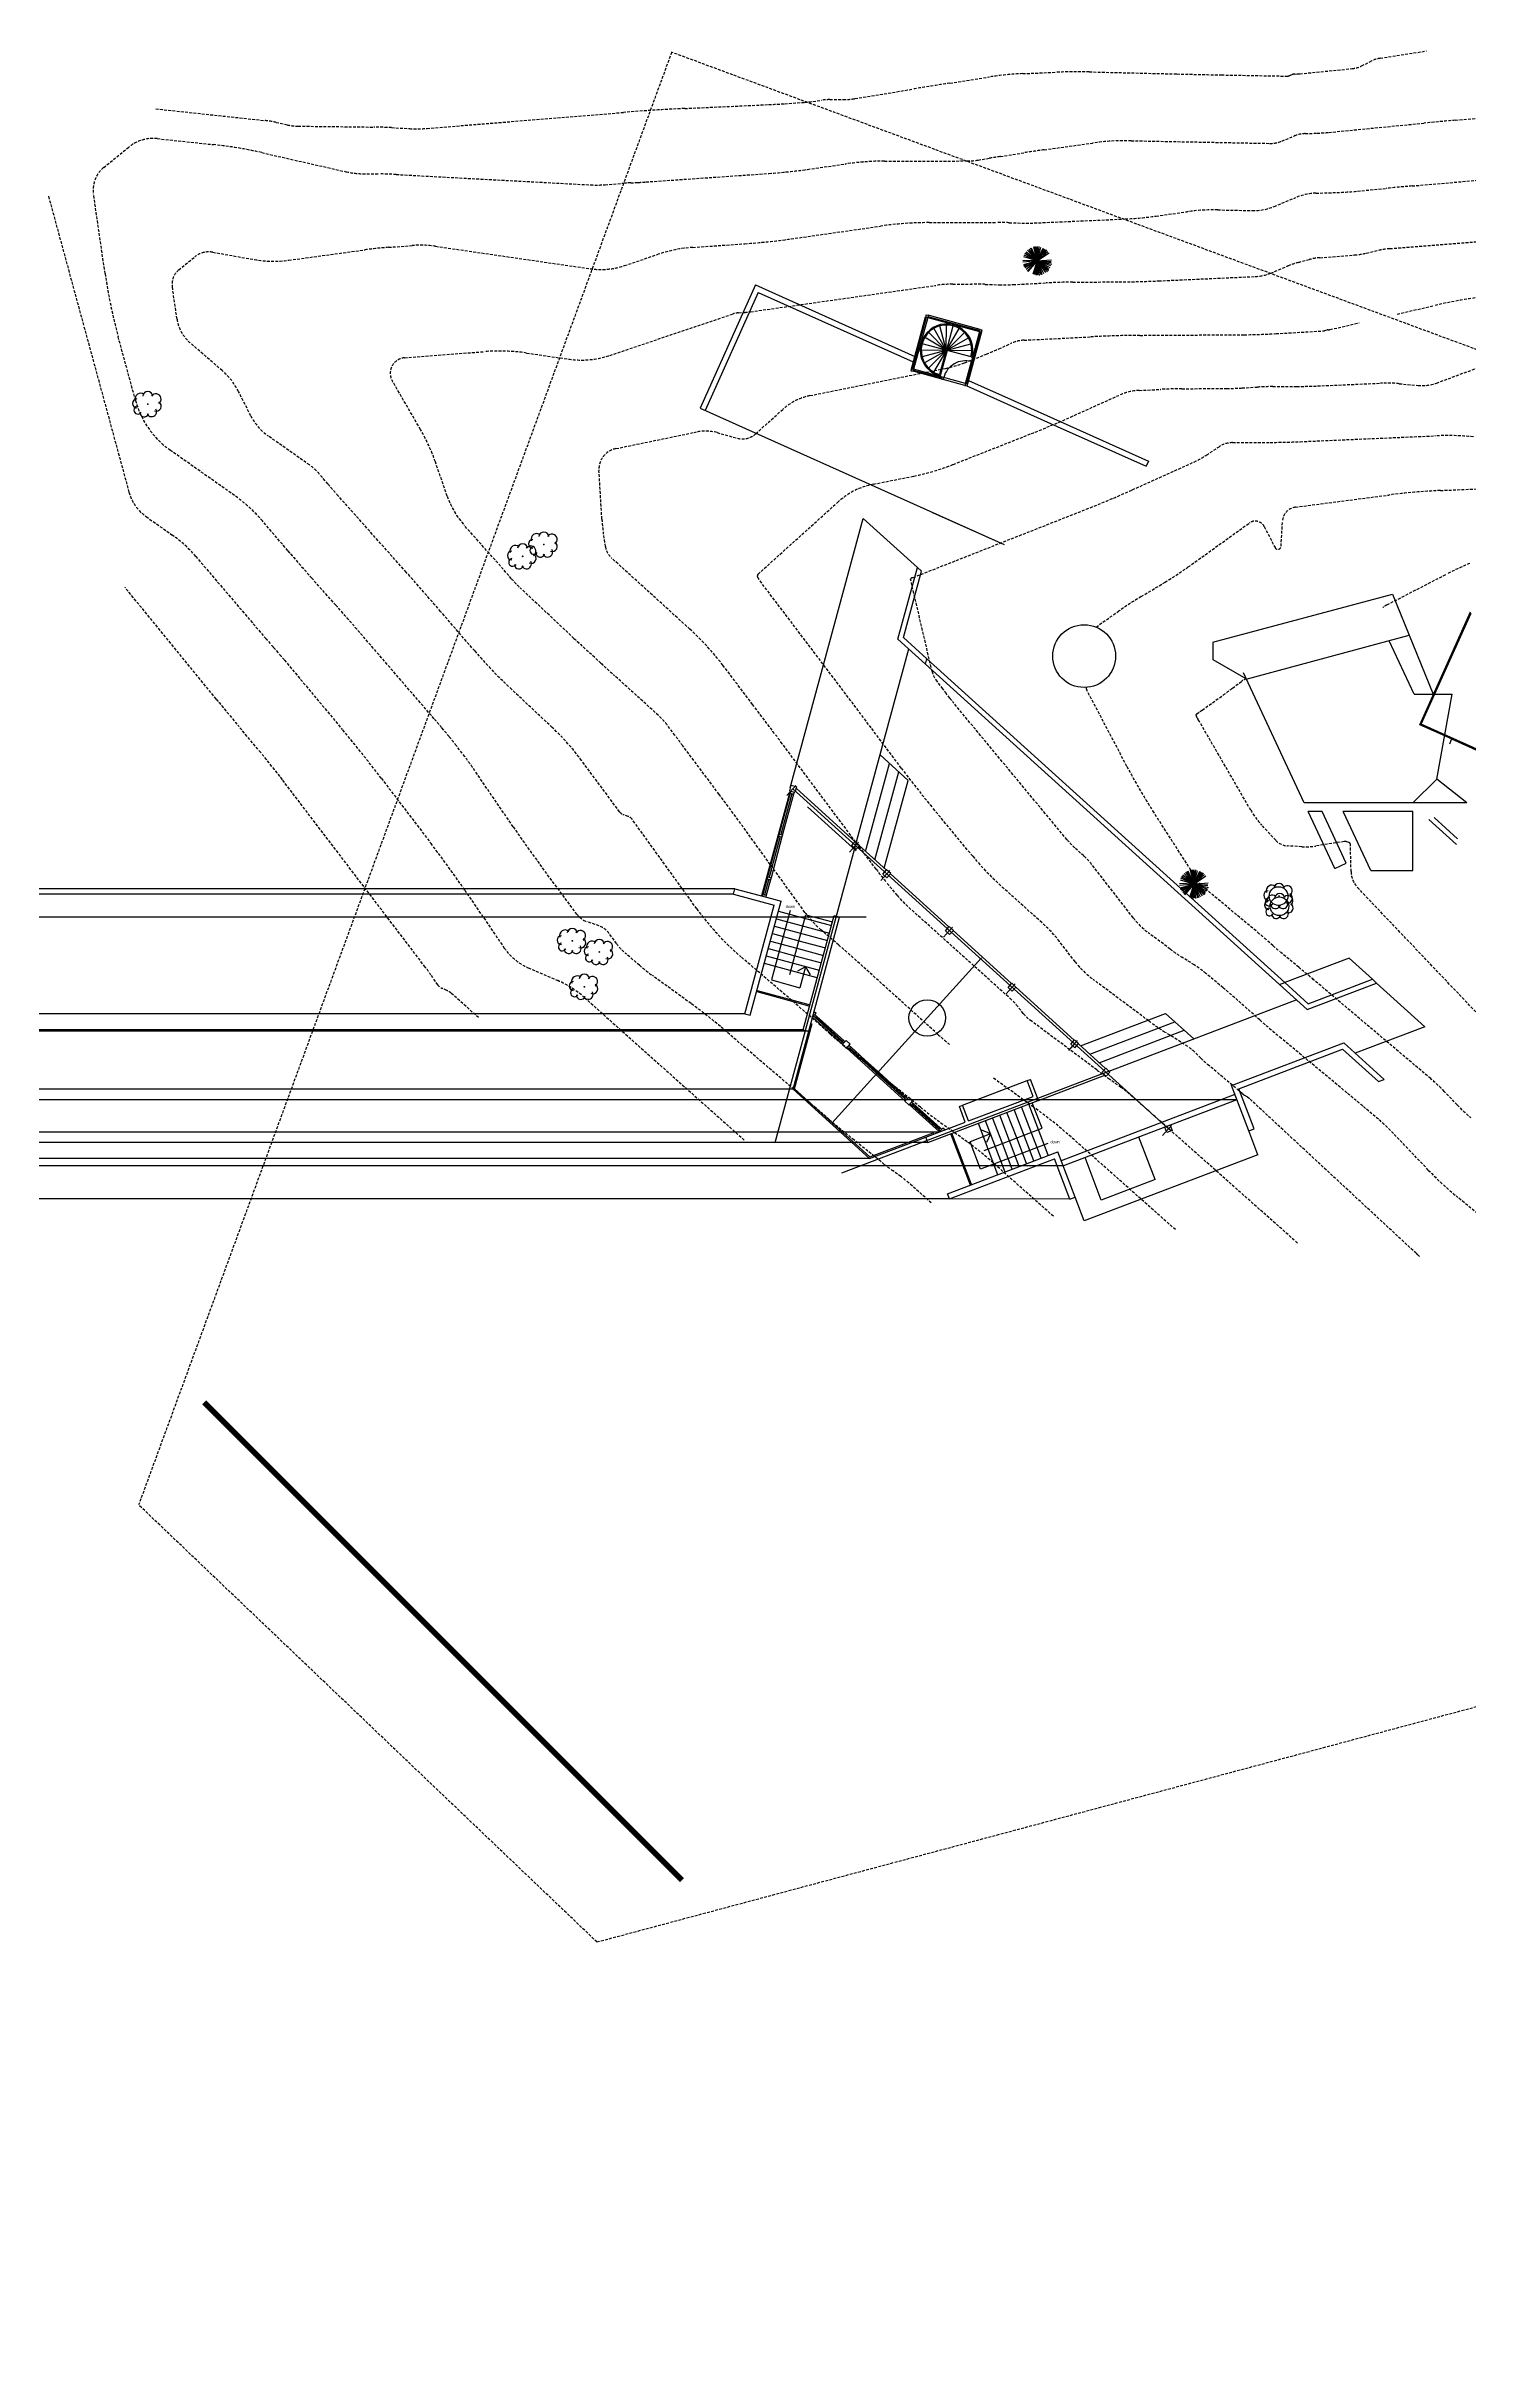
# Model space of a CAD drawing. Header units: inches. Extents: x -43639 to 75791, y -33466 to 47612.
# Drawn here: x 20965 to 22986, y 3517 to 6807 of the extents above; entities that cross this region are included whole.
import ezdxf

# ---------------------------------------------------------------- set-up
doc = ezdxf.new("R2010")
doc.units = ezdxf.units.IN
doc.header["$LTSCALE"] = 8
doc.header["$MEASUREMENT"] = 0
doc.linetypes.add('DASHED', pattern=[0.75, 0.5, -0.25])
doc.layers.get('0').update_dxf_attribs({"linetype": 'CONTINUOUS'})
for name, color, linetype in [('A-Elev', 7, 'CONTINUOUS'), ('A-Elev-South', 7, 'CONTINUOUS'), ('A-glazing', 252, 'CONTINUOUS'), ('A-millwork', 252, 'CONTINUOUS'), ('A-walls', 7, 'CONTINUOUS'), ('construction', 160, 'CONTINUOUS'), ('CONT-HGH', 6, 'DASHED'), ('CONT-NML', 1, 'DASHED'), ('easement_JDCF', 7, 'DASHED'), ('TREE', 3, 'CONTINUOUS')]:
    doc.layers.add(name, color=color, linetype=linetype)
doc.styles.get("Standard").update_dxf_attribs({"font": 'txt', "height": 0.2})

# ---------------------------------------------------------------- blocks, each defined once
blk = doc.blocks.new('PINETREE')
for p, q in [((0, 0), (-0.869831, 0.030011)), ((0, 0), (-0.869831, -0.086282)), ((0, 0), (-0.837788, -0.250404)), ((0, 0), (-0.81825, 0.248528)), ((-0.81825, 0.248528), (-0.81825, 0.248528)), ((0, 0), (-0.798712, 0.358256)), ((0, 0), (-0.798712, -0.359194)), ((0, 0), (-0.759636, -0.429532)), ((0, 0), (-0.746351, 0.451103)), ((-0.662929, 0.400682), (-0.688518, 0.497995)), ((0, 0), (-0.675232, 0.544887)), ((0, 0), (-0.675232, -0.530819)), ((0, 0), (-0.616618, -0.632106)), ((0, 0), (-0.584576, 0.654615)), ((0, 0), (-0.565038, -0.655553)), ((0, 0), (-0.486886, 0.724015)), ((0, 0), (-0.402482, 0.779348)), ((0, 0), (-0.343868, 0.794353)), ((0, 0), (-0.259464, -0.827178)), ((0, 0), (-0.194598, 0.864692)), ((0, 0), (-0.135984, -0.835619)), ((0, 0), (-0.116446, 0.880635)), ((0, 0), (-0.064085, -0.882511)), ((-0.057775, 0.436931), (-0.038294, 0.872194)), ((0, 0), (-0.018756, -0.87407)), ((0, 0), (0.026572, 0.880635)), ((0, 0), (0.124261, 0.880635)), ((0, 0), (0.234456, 0.841246)), ((0, 0), (0.377474, 0.786851)), ((0, 0), (0.461878, 0.747461)), ((0, 0), (0.54003, 0.685564)), ((0, 0), (0.669762, 0.584276)), ((0, 0), (0.741661, 0.497995)), ((0, 0), (0.884679, 0.0694)), ((0, 0), (0.877646, -0.040327)), ((0, 0), (0.865141, -0.094722)), ((0, 0), (0.826065, -0.289794)), ((0, 0), (0.793242, -0.414527)), ((0, 0), (0.728376, -0.507373)), ((0, 0), (0.118009, -0.897516)), ((0, 0), (0.032824, -0.859065)), ((0, 0), (0.403264, -0.780286)), ((0, 0), (0.514239, -0.718388)), ((0, 0), (0.637719, -0.663993)), ((0, 0), (0.286817, -0.835619)), ((0, 0), (0.696333, -0.617101)), ((0, 0), (0.916722, -0.211015)), ((0, 0), (0.228204, -0.843121)), ((0.36848, 0.321449), (0.592391, 0.685564)), ((-0.552229, -0.165054), (-0.831536, -0.328245)), ((-0.170074, -0.542198), (-0.187565, -0.835619)), ((0.535333, -0.372904), (0.676795, -0.53926))]:
    blk.add_line(p, q)
blk = doc.blocks.new('DCDSTREE')
at = {"const_width": 0.05567}
blk.add_lwpolyline([(-0.050861, -0.01564, 1), (0.004809, -0.01564, 1)], format="xyb", close=True, dxfattribs=at)
for centre, radius, start, end in [((-0.697665, 0.031649), 0.27, 90, 270), ((-0.472665, 0.324149), 0.334487, 47.726311, 199.653824), ((-0.022665, 0.436649), 0.318198, 8.130102, 171.869898), ((0.472335, 0.301649), 0.3245, 303.690068, 146.309932), ((0.504478, -0.141923), 0.302211, 246.16126, 60.708638), ((-0.636783, -0.38394), 0.243328, 104.489763, 329.250033), ((-0.24204, -0.519601), 0.275855, 177.662694, 343.412661), ((0.213585, -0.485851), 0.302916, 201.801409, 31.328693)]:
    blk.add_arc(centre, radius, start, end)

msp = doc.modelspace()

# ---------------------------------------------------------------- linework, layer by layer
at = {"const_width": 8, "elevation": -120}
msp.add_lwpolyline([(21868.3, 4200.9), (21189.4, 4879.7)], dxfattribs=at)
at = {"layer": 'A-Elev'}
msp.add_circle((15493.2, 7498.6, 24022.6), 15658.3, dxfattribs=at)
at = {"layer": 'A-Elev-South', "color": 7}
for p, q in [((22215.4, 6425.4), (22214.6, 6422.6)), ((22218.3, 6424.7), (22217.5, 6421.8)), ((22194.5, 6348.8), (22193.8, 6345.9)), ((22197.4, 6348), (22196.6, 6345.1)), ((22271.2, 6328), (22270.4, 6325.1)), ((22274.1, 6327.2), (22273.3, 6324.3))]:
    msp.add_line(p, q, dxfattribs=at)
at = {"layer": 'A-Elev-South', "color": 253}
for p, q in [((22340.4, 6303, 94575.5), (22531.1, 6217.5, 49304.2)), ((22962.1, 5822.6, -120), (23005.9, 5803, -120)), ((22816.4, 5511.2), (22725, 5476.3)), ((22924.1, 5413.7, -8376), (22825.2, 5376, -8376))]:
    msp.add_line(p, q, dxfattribs=at)
at = {"layer": 'A-glazing'}
for p, q in [((22194.5, 6348.8), (22214.6, 6422.6)), ((22217.5, 6421.8), (22197.4, 6348)), ((22217.5, 6421.8), (22291.2, 6401.8)), ((22292, 6404.7), (22218.3, 6424.7)), ((22291.2, 6401.8), (22271.2, 6328)), ((22294.1, 6401), (22274.1, 6327.2)), ((22270.4, 6325.1), (22196.7, 6345.1)), ((22271.1, 6328), (22197.4, 6348))]:
    msp.add_line(p, q, dxfattribs=at)
msp.add_arc((22271.2, 6328), 32, 74.851, 164.851, dxfattribs=at)
at = {"layer": 'A-millwork'}
for p, q in [((22916.9, 5842.9, -120), (22988.9, 6003.5, -120)), ((22918.9, 5843.6, -120), (22989.7, 6001.5, -120)), ((22962.1, 5822.6, -120), (22916.9, 5842.9, -120)), ((23006.5, 5804.4, -120), (22918.9, 5843.6, -120)), ((22267.2, 5302.2, -8376), (22358.7, 5337.1, -8376))]:
    msp.add_line(p, q, dxfattribs=at)
at = {"layer": 'A-walls', "color": 253}
for p, q in [((21972.7, 6467.9, -120), (21894.2, 6292.7, -120)), ((21976.7, 6457.3, -120), (21901.5, 6289.4, -120)), ((21972.7, 6467.9, 16152), (22199.2, 6366.3, 16152)), ((21976.7, 6457.3, 16272), (22197.1, 6358.5, 16272)), ((22243.6, 6375.1), (22209.6, 6384.3)), ((22243.7, 6375.3), (22212.9, 6393.7)), ((22243.7, 6375.3), (22218.9, 6400.8)), ((22243.7, 6375.3), (22226.4, 6406.4)), ((22243.7, 6375.4), (22235, 6409.9)), ((22243.9, 6375.5), (22244.4, 6411)), ((22244.5, 6375.6), (22253.7, 6409.7)), ((22244.6, 6375.5), (22262.4, 6406)), ((22244.9, 6375.3), (22269.9, 6400.1)), ((22244.9, 6375.3), (22275.5, 6392.7)), ((22245, 6375.2), (22279, 6384.1)), ((22243.5, 6374.9), (22208.3, 6375)), ((22243.4, 6374.6), (22209.5, 6365.6)), ((22243.4, 6374.4), (22213.1, 6357)), ((22243.3, 6374), (22218.8, 6349.7)), ((22243, 6372.9), (22226, 6343.7)), ((22245, 6375), (22280.5, 6374.9)), ((22279.1, 6365.5), (22245, 6374.7)), ((22273.3, 6324.4, 16272), (22401.7, 6266.8, 16272)), ((22275.4, 6332.1, 16152), (22340.4, 6303, 16152)), ((21894.2, 6292.7, -120), (22326.4, 6098.9, -120)), ((22401.7, 6266.8, 79246.7), (22527.9, 6210.2, 79246.7)), ((22531.1, 6217.5, 79246.7), (22527.9, 6210.2, 79246.7)), ((22022.3, 5753.2), (22126, 6136.1)), ((22202.9, 6066.5), (22126, 6136.1)), ((22224.6, 6144.5, -120), (22326.4, 6098.9, -120)), ((22114, 5667.8, -8376), (22190.5, 5950.5, -8376)), ((22962.1, 5822.6, -120), (22958.8, 5815.3, -120)), ((22021.9, 5748.7, -8376), (21981.6, 5599.5, -8376)), ((22022.2, 5745.5, -1106), (22005.7, 5684.6, 21873.5)), ((22027, 5744.1, -1093.7), (22010.5, 5683.3, 21873.5)), ((22005.7, 5684.7, -8376), (21990, 5626.7, 13497.5)), ((22010.5, 5683.3, -8376), (21994.9, 5625.4, 13497.5)), ((21989.2, 5623.8, -8376), (21983.2, 5601.7, 0)), ((21994.1, 5622.5, -8376), (21988.1, 5600.4, 0)), ((22002.7, 5567.2, -8376), (22077.9, 5546.8, -8376)), ((22005.5, 5577.8, -8376), (22080.8, 5557.4, -8376)), ((21994, 5535.4, -8376), (22031.7, 5525.2, -8376)), ((21996.9, 5546, -8376), (22034.6, 5535.8, -8376)), ((21999.8, 5556.6, -8376), (22075.1, 5536.2, -8376)), ((22034.6, 5535.8, -8376), (22072.2, 5525.6, -8376)), ((22060.7, 5483.1, -8376), (21985.4, 5503.5, -8376)), ((22063.6, 5493.7, -8376), (21988.3, 5514.1, -8376)), ((21991.2, 5524.7, -8376), (22028.8, 5514.5, -8376)), ((22028.8, 5514.5, -8376), (22066.5, 5504.4, -8376)), ((22031.7, 5525.2, -8376), (22069.3, 5515, -8376)), ((22816.4, 5511.2), (22849.6, 5481.2)), ((21974.6, 5463.5, -8376), (22049.9, 5443.1, -8376)), ((21975, 5465, -8376), (22050.3, 5444.6, -8376)), ((21975, 5465, -8376), (22050.3, 5444.6, -8376)), ((22855.5, 5475.8), (22924.1, 5413.7)), ((22467.6, 5347.7, -8376), (22741.3, 5452, -8376)), ((22026.2, 5324.8, -8376), (22048.5, 5407.2, -8376)), ((22028.4, 5325.5, -8376), (22053.6, 5418.4, -8376)), ((22096.6, 5388.7, 0), (22053.9, 5427.2, 0)), ((22057.5, 5426.7, 0), (22095.7, 5392.1, 0)), ((22059.5, 5428.9, 0), (22097.7, 5394.4, 0)), ((22066.4, 5416, -8376), (22096.6, 5388.7, -8376)), ((22102.5, 5383.3, -8376), (22185.5, 5308.1, -8376)), ((22106, 5382.7, 0), (22118.6, 5371.3, 0)), ((22108.1, 5385, 0), (22120.7, 5373.6, 0)), ((22120.9, 5369.3, 0), (22144.2, 5348.2, 0)), ((22148.5, 5348.4, 0), (22171.8, 5327.3, 0)), ((22374.8, 5309, -8376), (22469.3, 5345, -8376)), ((22026.2, 5324.8, -8376), (22135, 5226.3, -8376)), ((22028.4, 5325.5, -8376), (22135.5, 5228.6, -8376)), ((22172, 5323, 0), (22184.6, 5311.6, 0)), ((22174, 5325.2, 0), (22186.6, 5313.8, 0)), ((22191.5, 5302.8, 0), (22234.1, 5264.2, 0)), ((22233.2, 5267.7, 0), (22195, 5302.2, 0)), ((22235.2, 5269.9, 0), (22197, 5304.4, 0)), ((22378.6, 5227, -8376), (22350.8, 5299.9, -8376)), ((22388.8, 5230.9, -8376), (22361.1, 5303.8, -8376)), ((22654.2, 5317.3, -8376), (22407.4, 5223.3, -8376)), ((22289.1, 5276.4, -8376), (22316.9, 5203.5, -8376)), ((22299.4, 5280.3, -8376), (22327.2, 5207.4, -8376)), ((22323.6, 5247.8, -8376), (22309.7, 5284.2, -8376)), ((22333.8, 5251.7, -8376), (22320, 5288.1, -8376)), ((22344.1, 5255.6, -8376), (22330.2, 5292, -8376)), ((22368.3, 5223.1, -8376), (22340.5, 5295.9, -8376)), ((22135, 5226.3, -8376), (22214.8, 5256.7, -8376)), ((22135.5, 5228.6, -8376), (22225.4, 5262.9, -8376)), ((22226.1, 5261, -8376), (22225.4, 5262.9, -8376)), ((22278.2, 5188.7, -8376), (22250.4, 5261.6, -8376)), ((22279.6, 5189.3, -8376), (22251.8, 5262.2, -8376)), ((22279.6, 5189.3, -8376), (22251.8, 5262.2, -8376)), ((22337.4, 5211.3, -8376), (22323.6, 5247.8, -8376)), ((22347.7, 5215.2, -8376), (22333.8, 5251.7, -8376)), ((22358, 5219.1, -8376), (22344.1, 5255.6, -8376))]:
    msp.add_line(p, q, dxfattribs=at)
at = {"layer": 'A-walls'}
for p, q in [((22195.9, 6348.4), (22215.9, 6422.2)), ((22214.6, 6422.6), (22217.5, 6421.8)), ((22217.9, 6423.2), (22291.6, 6403.3)), ((22272.6, 6327.7), (22292.5, 6401.4)), ((22291.2, 6401.8), (22294.1, 6401)), ((22243.6, 6375.1), (22234.2, 6340.4)), ((22245, 6374.7), (22235.2, 6338.5)), ((22238.9, 6357.7), (22240.3, 6357.3)), ((22271.1, 6328), (22279.6, 6358.9)), ((22279.1, 6365.5), (22280.6, 6365.1)), ((22197, 6346.5), (22237, 6335.7)), ((22202.9, 6066.5), (22208.8, 6061.1)), ((22214.3, 5929), (22216.3, 5936.7)), ((22024.6, 5744.8, -8376), (22008.9, 5686.9, -8376)), ((22023.2, 5756.6), (22021.1, 5748.9)), ((22021.1, 5748.9), (22028.8, 5746.8)), ((22022.9, 5748.3, -8376), (22022.2, 5745.5, -8376)), ((22022.2, 5745.5), (22027, 5744.1)), ((22030.9, 5754.5), (22023.2, 5756.6)), ((22027.8, 5747.1, -8376), (22027, 5744.1, -8376)), ((22030.9, 5754.5), (22028.8, 5746.8)), ((22030.4, 5752.5, -8376), (22114.4, 5676.5, -8376)), ((22008.1, 5684, -8376), (21992.4, 5626.1, -8376)), ((22006.5, 5687.5, -8376), (22005.7, 5684.7, -8376)), ((22005.7, 5684.7, -8376), (22010.5, 5683.3, -8376)), ((22006.5, 5687.5, -8376), (22011.3, 5686.2, -8376)), ((22011.3, 5686.2, -8376), (22010.5, 5683.3, -8376)), ((22109.3, 5670.9, -8376), (22114.7, 5676.8, -8376)), ((22115.2, 5665.5, -8376), (22109.3, 5670.9, -8376)), ((22120.6, 5671.4, -8376), (22114.7, 5676.8, -8376)), ((22115.2, 5665.5, -8376), (22120.6, 5671.4, -8376)), ((22120.3, 5671.1, -8376), (22158.8, 5636.2, -8376)), ((21990, 5626.7, -8376), (21989.2, 5623.8, -8376)), ((21990, 5626.7, -8376), (21994.9, 5625.4, -8376)), ((21995, 5635.5, -8376), (21992.4, 5626.1, -8376)), ((22153.8, 5630.6, -8376), (22159.2, 5636.5, -8376)), ((22159.7, 5625.2, -8376), (22153.8, 5630.6, -8376)), ((22165.1, 5631.2, -8376), (22159.2, 5636.5, -8376)), ((22159.7, 5625.2, -8376), (22165.1, 5631.2, -8376)), ((22164.8, 5630.8, -8376), (22247.8, 5555.7, -8376)), ((21941.6, 5602, 0), (21943.7, 5609.8, 0)), ((21941.6, 5602, 0), (21999.5, 5586.3, 0)), ((21943.7, 5609.8, 0), (21995.4, 5595.8, 0)), ((21983.2, 5601.7, -8376), (21982.6, 5599.3, -8376)), ((21983.2, 5601.7, 0), (21988.1, 5600.4, 0)), ((21991.7, 5623.2, -8376), (21985.7, 5601, -8376)), ((21988.1, 5600.4, -8376), (21987.4, 5597.9, -8376)), ((21989.2, 5623.8, -8376), (21994.1, 5622.5, -8376)), ((21994.9, 5625.4, -8376), (21994.1, 5622.5, -8376)), ((21995.4, 5595.8, 0), (22009.4, 5592, 0)), ((21957.8, 5432, 0), (21999.5, 5586.3, 0)), ((21965.5, 5429.9, 0), (22009.4, 5592, 0)), ((22022.2, 5579, -8376), (21995.4, 5480.1, -8376)), ((22040.8, 5409.3), (22084.7, 5571.6)), ((22044.6, 5572.9, -8376), (22082.3, 5562.7, -8376)), ((22048.4, 5407.2), (22092.4, 5569.5)), ((22084.7, 5571.6, 0), (22092.4, 5569.5, 0)), ((22242.8, 5550.1, -8376), (22248.1, 5556, -8376)), ((22248.7, 5544.7, -8376), (22242.8, 5550.1, -8376)), ((22254.1, 5550.6, -8376), (22248.1, 5556, -8376)), ((22248.7, 5544.7, -8376), (22254.1, 5550.6, -8376)), ((22253.7, 5550.3, -8376), (22336.8, 5475.1, -8376)), ((22044, 5499, -8376), (22032.5, 5492.4, -8376)), ((22044, 5499, -8376), (22035.9, 5469.1, -8376)), ((22044, 5499, -8376), (22050.6, 5487.6, -8376)), ((21995.4, 5480.1, -8376), (22035.9, 5469.1, -8376)), ((22331.7, 5469.6, -8376), (22337.1, 5475.5, -8376)), ((22337.7, 5464.2, -8376), (22331.7, 5469.6, -8376)), ((22343, 5470.1, -8376), (22337.1, 5475.5, -8376)), ((22337.7, 5464.2, -8376), (22343, 5470.1, -8376)), ((22342.7, 5469.8, -8376), (22425.8, 5394.6, -8376)), ((21957.8, 5432, 0), (21965.5, 5429.9, 0)), ((22053.8, 5427.1, 0), (22058.9, 5432.8, 0)), ((22056.1, 5435.4, 0), (22058.9, 5432.8, 0)), ((22059.5, 5428.9, 0), (22057.3, 5430.9, 0)), ((22040.8, 5409.3), (22048.5, 5407.2)), ((22057.5, 5426.7, 0), (22055.3, 5428.7, 0)), ((22057.5, 5426.7, 0), (22059.5, 5428.9, 0)), ((22058.5, 5427.8, 0), (22096.7, 5393.2, 0)), ((22095.7, 5392.1, 0), (22097.7, 5394.4, 0)), ((22097.9, 5390.1, 0), (22095.7, 5392.1, 0)), ((22096.2, 5388.3, 0), (22101.6, 5394.2, 0)), ((22096.2, 5388.3, 0), (22102.1, 5382.9, 0)), ((22099.9, 5392.3, 0), (22097.7, 5394.4, 0)), ((22107.5, 5388.8, 0), (22101.6, 5394.2, 0)), ((22102.1, 5382.9, 0), (22107.5, 5388.8, 0)), ((22103.8, 5384.8, 0), (22106, 5382.7, 0)), ((22105.8, 5387, 0), (22108.1, 5385, 0)), ((22106, 5382.7, 0), (22108.1, 5385, 0)), ((22107, 5383.9, 0), (22119.7, 5372.4, 0)), ((22120.7, 5373.6, 0), (22118.6, 5371.3, 0)), ((22118.6, 5371.3, 0), (22120.9, 5369.3, 0)), ((22120.7, 5373.6, 0), (22122.9, 5371.5, 0)), ((22122.9, 5371.5, 0), (22120.9, 5369.3, 0)), ((22121.9, 5370.4, 0), (22147.5, 5347.3, 0)), ((22420.7, 5389, -8376), (22426.1, 5395, -8376)), ((22426.6, 5383.7, -8376), (22420.7, 5389, -8376)), ((22432, 5389.6, -8376), (22426.1, 5395, -8376)), ((22426.6, 5383.7, -8376), (22432, 5389.6, -8376)), ((22431.7, 5389.2, -8376), (22470.2, 5354.3, -8376)), ((22649.3, 5330.1, -8370.1), (22808.8, 5390.8, -8370.1)), ((22659.7, 5325.5, -8370.1), (22807.1, 5381.6, -8370.1)), ((22146.2, 5350.4, 0), (22144.2, 5348.2, 0)), ((22144.2, 5348.2, 0), (22146.4, 5346.2, 0)), ((22146.2, 5350.4, 0), (22148.5, 5348.4, 0)), ((22148.5, 5348.4, 0), (22146.4, 5346.2, 0)), ((22147.5, 5347.3, 0), (22170.8, 5326.1, 0)), ((22358.7, 5337.1, -8376), (22363.4, 5338.9, -8376)), ((22465.2, 5348.8, -8376), (22470.6, 5354.7, -8376)), ((22465.2, 5348.8, -8376), (22471.1, 5343.4, -8376)), ((22470.6, 5354.7, -8376), (22476.5, 5349.3, -8376)), ((22471.1, 5343.4, -8376), (22476.5, 5349.3, -8376)), ((22857.9, 5335.6, -8376), (22866.3, 5338.8)), ((22171.8, 5327.3, 0), (22169.8, 5325, 0)), ((22169.8, 5325, 0), (22172, 5323, 0)), ((22171.8, 5327.3, 0), (22174, 5325.2, 0)), ((22174, 5325.2, 0), (22172, 5323, 0)), ((22173, 5324.1, 0), (22185.6, 5312.7, 0)), ((22184.6, 5311.6, 0), (22186.6, 5313.8, 0)), ((22186.9, 5309.6, 0), (22184.6, 5311.6, 0)), ((22185.2, 5307.7, 0), (22190.5, 5313.7, 0)), ((22185.2, 5307.7, 0), (22191.1, 5302.4, 0)), ((22188.9, 5311.8, 0), (22186.6, 5313.8, 0)), ((22196.5, 5308.3, 0), (22190.5, 5313.7, 0)), ((22191.1, 5302.4, 0), (22196.5, 5308.3, 0)), ((22192.8, 5304.2, 0), (22195, 5302.2, 0)), ((22194.8, 5306.4, 0), (22197, 5304.4, 0)), ((22195, 5302.2, 0), (22197, 5304.4, 0)), ((22234.2, 5268.8, 0), (22196, 5303.3, 0)), ((22217.7, 5249.2, -8376), (22374.7, 5309, -8376)), ((22262.5, 5300.5, -8376), (22267.2, 5302.2, -8376)), ((22275.7, 5279.8, -8376), (22367.3, 5314.7, -8376)), ((22380.1, 5269.3, -8376), (22366.2, 5305.7, -8376)), ((22673.9, 5265.5, -8370.1), (22649.3, 5330.1, -8370.1)), ((22681.5, 5268.4, -8370.1), (22659.7, 5325.5, -8370.1)), ((22214.8, 5256.7, -8376), (22270.9, 5278, -8376)), ((22233.2, 5267.7, 0), (22235.2, 5269.9, 0)), ((22233.2, 5267.7, 0), (22235.4, 5265.6, 0)), ((22234, 5264.1, 0), (22239.1, 5269.7, 0)), ((22235.2, 5269.9, 0), (22237.4, 5267.9, 0)), ((22242, 5267.1, 0), (22239.1, 5269.7, 0)), ((22306.6, 5261.4, -8376), (22294.5, 5266.8, -8376)), ((22562.1, 5273.7, -8376), (22554.6, 5270.8, -8376)), ((22557.5, 5263.3, -8376), (22554.6, 5270.8, -8376)), ((22565, 5266.2, -8376), (22557.5, 5263.3, -8376)), ((22562.1, 5273.7, -8376), (22565, 5266.2, -8376)), ((22673.9, 5265.5, -8370.1), (22681.5, 5268.4, -8370.1)), ((22245.6, 5176.3, -8370.1), (22402.6, 5236.1, -8370.1)), ((22306.6, 5261.4, -8376), (22277.7, 5250.3, -8376)), ((22292.6, 5211.1, -8376), (22277.7, 5250.3, -8376)), ((22388.4, 5247.6, -8376), (22292.6, 5211.1, -8376)), ((22306.6, 5261.4, -8376), (22301.2, 5249.3, -8376)), ((22427.1, 5171.6, -8370.1), (22402.6, 5236.1, -8370.1)), ((22248.5, 5168.9, -8370.1), (22397.9, 5225.8, -8370.1)), ((22419.6, 5168.7, -8370.1), (22397.9, 5225.8, -8370.1)), ((22248.5, 5168.9, -8370.1), (22245.6, 5176.3, -8370.1)), ((22419.6, 5168.7, -8370.1), (22427.1, 5171.6, -8370.1))]:
    msp.add_line(p, q, dxfattribs=at)
at = {"layer": 'A-walls', "color": 7}
for p, q in [((22215.3, 6425.5), (22218.3, 6424.7)), ((22291.2, 6401.8), (22292, 6404.7)), ((22292, 6404.7), (22294.9, 6403.9)), ((22294.1, 6401), (22294.9, 6403.9)), ((22193.7, 6345.9), (22196.7, 6345.1)), ((22194.5, 6348.8), (22197.4, 6348)), ((22236.6, 6334.3), (22239.5, 6333.5)), ((22236.7, 6334.3), (22237.4, 6337.2)), ((22237.4, 6337.2), (22240.3, 6336.4)), ((22239.5, 6333.5), (22240.3, 6336.4)), ((22270.4, 6325.1), (22273.3, 6324.4)), ((22271.1, 6328), (22274, 6327.3)), ((22175.2, 5964.3), (22202.9, 6066.5)), ((22183.2, 5966.7), (22208.8, 6061.1)), ((22214.3, 5929), (22175.2, 5964.3)), ((22216.3, 5936.7), (22183.2, 5966.7)), ((22929.8, 5708), (22968.9, 5672.7)), ((22937.3, 5710.9), (22970.4, 5680.9)), ((22021.6, 5488.1, -8376), (22044.6, 5572.9, -8376)), ((22717.5, 5473.5), (22725, 5476.3)), ((22717.5, 5473.5), (22756.6, 5438.1)), ((22725, 5476.3), (22758.1, 5446.4)), ((22756.6, 5438.1), (22855.5, 5475.8)), ((22758.1, 5446.4), (22849.6, 5481.2)), ((22849.6, 5481.2), (22855.5, 5475.8)), ((22122.9, 5371.5, 0), (22146.2, 5350.4, 0)), ((22807.1, 5381.6, -8376), (22857.9, 5335.6, -8376)), ((22808.8, 5390.8), (22866.3, 5338.8)), ((22146.4, 5346.2, 0), (22169.8, 5325, 0)), ((22367.3, 5314.7, -8376), (22358.7, 5337.1, -8376)), ((22374.8, 5309, -8376), (22363.4, 5338.9, -8376)), ((22271, 5278, -8376), (22262.5, 5300.5, -8376)), ((22275.7, 5279.8, -8376), (22267.2, 5302.2, -8376)), ((22297.9, 5238, -8376), (22380.1, 5269.3, -8376)), ((22217.8, 5249.2, -8376), (22215, 5256.7, -8376))]:
    msp.add_line(p, q, dxfattribs=at)
at = {"layer": 'A-walls', "color": 252}
for p, q in [((22214.3, 5929), (22717.5, 5473.5)), ((22216.3, 5936.7), (22725, 5476.3)), ((22149.8, 5799.9, -8376), (22189.7, 5763.8, -8376)), ((22129.3, 5662.9, -8376), (22163.1, 5787.8, -8376)), ((22142.6, 5650.9, -8376), (22176.4, 5775.8, -8376)), ((22155.9, 5638.9, -8376), (22189.7, 5763.8, -8376)), ((22434.6, 5386.6, -8376), (22555.6, 5432.6, -8376)), ((22595.5, 5396.5, -8376), (22555.6, 5432.6, -8376)), ((22447.9, 5374.5, -8376), (22568.9, 5420.6, -8376)), ((22461.2, 5362.5, -8376), (22582.2, 5408.6, -8376)), ((22686.8, 5231.7, -8370.1), (22673.9, 5265.5, -8370.1)), ((22540.8, 5196.5, -16746.1), (22517.8, 5256.8, -16746.1)), ((22686.8, 5231.7, -8370.1), (22440, 5137.7, -8370.1)), ((22464.1, 5167.3, -16746.1), (22441.2, 5227.6, -16746.1)), ((22440, 5137.7, -8370.1), (22427.1, 5171.6, -8370.1)), ((22540.8, 5196.5, -16746.1), (22464.1, 5167.3, -16746.1))]:
    msp.add_line(p, q, dxfattribs=at)
at = {"layer": 'A-walls', "color": 5}
for p, q in [((22017.6, 5742.4, -8376), (22030.2, 5756.3, -8376)), ((22026, 5751.7, -8376), (22559.8, 5268.5, -8376)), ((22046.9, 5726, -16512), (22115.9, 5663.6, -16512)), ((22000.7, 5249.2, -16512), (22116.8, 5677.9, -16512)), ((22106.6, 5661.9, -8376), (22119.2, 5675.8, -8376)), ((22151.1, 5621.6, -8376), (22163.6, 5635.5, -8376)), ((21941.6, 5602, 0), (19645.9, 5602, 0)), ((21943.7, 5609.8, 0), (19648, 5609.8, 0)), ((22130, 5569.5), (19834.2, 5569.5)), ((22240, 5541.1, -8376), (22252.6, 5555, -8376)), ((22082, 5277, -8376), (22294.2, 5511.6, -8376)), ((22329, 5460.6, -8376), (22341.6, 5474.5, -8376)), ((21957.8, 5431.9), (19699.6, 5431.9)), ((22040.8, 5409.4), (19782.6, 5409.4)), ((22048.4, 5407.2), (19790.3, 5407.2)), ((22418, 5380, -8376), (22430.5, 5393.9, -8376)), ((22095.5, 5206.1, -8376), (22477.4, 5351.5, -8376)), ((22026.2, 5324.8, -8376), (19768, 5324.8, -8376)), ((22657, 5309.9, -8376), (20398.8, 5309.9, -8376)), ((22551.4, 5259.3, -8376), (22564, 5273.2, -8376)), ((22217.7, 5249.2, -8376), (19959.4, 5249.2, -8376)), ((22234.2, 5264, -8376), (19976.5, 5263.5, -8376)), ((22135.1, 5226.3, -8376), (19876.9, 5226.3, -8376)), ((22410.3, 5215.8, -8376), (20152.1, 5215.8, -8376)), ((22248.5, 5168.9, -8370.1), (19990.2, 5168.9, -8370.1)), ((22419.6, 5168.7, -8370.1), (20161, 5169.7, -8370.1))]:
    msp.add_line(p, q, dxfattribs=at)
at = {"layer": 'A-walls', "color": 254}
for p, q in [((22657, 5309.9, -8376), (22562.1, 5273.7, -8376)), ((22554.6, 5270.8, -8376), (22410.3, 5215.8, -8376))]:
    msp.add_line(p, q, dxfattribs=at)
at = {"layer": 'A-walls'}
msp.add_circle((22216.9, 5426.1, -8376), 26, dxfattribs=at)
for centre, radius, start, end in [((22244.4, 6374.9), 37.5, 344.851, 255.814), ((22244.3, 6374.9), 36, 344.851, 253.5897), ((22244.3, 6374.9), 0.751, 341.4117, 168.2903)]:
    msp.add_arc(centre, radius, start, end, dxfattribs=at)
at = {"layer": 'construction'}
for p, q in [((22622.5, 5960, 16440), (22878.1, 6028.5, 16440)), ((22878.1, 6028.5, 16440), (22935.8, 5886.1, -120)), ((22623.4, 5935, 8160), (22623.4, 5959, 8160)), ((22670.2, 5907.8, 8160), (22901.8, 5969.9, 8160)), ((22908.8, 5886.1, -120), (22873.3, 5962.2, -120)), ((22670.1, 5908, 8160), (22623.4, 5935, 8160)), ((22752.6, 5731.7, -120), (22666.4, 5916.5, -120)), ((22908.8, 5886.1, -120), (22962.8, 5886.1, -120)), ((22941, 5765.6, -120), (22962.8, 5886.1, -120)), ((22907.1, 5731.7, -120), (22941, 5765.6, -120)), ((22983.6, 5731.7, -120), (22941, 5765.6, -120)), ((22983.6, 5731.7, -120), (22752.6, 5731.7, -120)), ((22796.1, 5638.4, -120), (22758.2, 5719.7, -120)), ((22778.1, 5719.7, -120), (22758.2, 5719.7, -120)), ((22812.4, 5646, -120), (22778.1, 5719.7, -120)), ((22847.1, 5635.7, -120), (22807.9, 5719.7, -120)), ((22907.1, 5719.7, -120), (22807.9, 5719.7, -120)), ((22907.1, 5635.7, -120), (22907.1, 5719.7, -120)), ((22796.1, 5638.4, -120), (22812.4, 5646, -120)), ((22847.1, 5635.7, -120), (22907.1, 5635.7, -120))]:
    msp.add_line(p, q, dxfattribs=at)
for centre, radius in [((22595.6, 5616.4, -120), 4.15), ((22716.1, 5599.4, -120), 13.3), ((22717.3, 5584.8, -120), 13.3)]:
    msp.add_circle(centre, radius, dxfattribs=at)
at = {"layer": 'CONT-HGH'}
for points, elevation in [([(22248.7, 5388.4, -0.011581), (22232.1, 5402.7), (22116.3, 5507.5, 0.006386), (22091.1, 5529.7), (22065.7, 5551.6, -0.058796), (22043.1, 5576.2), (21958.9, 5692.6, 0.004137), (21921.2, 5743.9), (21869.5, 5813, 0.001541), (21858.4, 5827.8), (21847.2, 5842.6, 0.0462), (21834.7, 5856.2), (21772.5, 5912.8, -0.000571), (21753.2, 5930.3), (21734, 5947.9, -0.003549), (21714.9, 5965.6), (21638.3, 6037.5, -0.026215), (21626.1, 6050.3), (21614.5, 6063.7, 0.003881), (21602.8, 6077), (21559.3, 6125.8, -0.098519), (21534.8, 6167.7), (21517.9, 6216.3, 0.047566), (21496.8, 6262.3), (21456.8, 6331.4, -0.552441), (21474.2, 6364.4), (21587.7, 6373.1, -0.055321), (21647.6, 6371.1), (21707.3, 6362.4, 0.117834), (21765.7, 6367.7), (21940.5, 6426.6, -0.06395), (21948.8, 6428.2), (21957.4, 6428.8, 0.018027), (21965.9, 6429.7), (22229.1, 6467.2, -0.034958), (22253.2, 6468.9), (22279.6, 6468.9, -0.007905), (22299.4, 6468.7), (22319.2, 6468.1, 0.020228), (22339, 6468.3), (22385.9, 6470.7, -0.011058), (22423.8, 6471.8), (22489.3, 6472.2, 0.009518), (22545.6, 6473.6), (22683.1, 6479.8, 0.087346), (22705, 6484.7), (22729.4, 6494.8, -0.032558), (22744.3, 6499.9), (22759.5, 6503.9, -0.046406), (22774.9, 6506.6), (22824, 6510.4, 0.037285), (22840.8, 6513), (22857.4, 6516.8, -0.036731), (22874.2, 6519.4), (23086.3, 6536.4, 0.001726)], 8040), ([(22864.2, 6009.3, -0.05025), (22870.2, 6013.2), (22955.5, 6057.3, -0.022951), (22987.9, 6072.1)], 8160), ([(23008.8, 5421.7), (22828.8, 5610.9, -0.185969), (22819.2, 5634.2), (22818.2, 5672.9, 0.312338), (22816.4, 5675.3), (22813, 5676.5, 0.12319), (22809.4, 5676.8), (22769, 5670.5, -0.05313), (22749, 5669.5), (22728.9, 5670.6, -0.194971), (22712.1, 5678.6), (22692.1, 5700.3, -0.054741), (22676.6, 5721.4), (22603.7, 5847.3, 0.011578), (22602.7, 5849), (22601.6, 5850.6, -0.021876), (22600.6, 5852.4), (22599.3, 5854.8, -0.145589), (22599.1, 5856), (22599.2, 5857.3, -0.221942), (22599.8, 5858.3), (22604.3, 5861.4, 0.004814), (22607.7, 5863.7), (22637.4, 5885, 0.006986), (22650.6, 5894.8), (22663.6, 5904.7, -0.107774), (22670.7, 5907.9)], 8160), ([(22569.6, 5125.3), (22421.2, 5257, 0.025693), (22368, 5299.5), (22311.1, 5340.4, -0.013623)], 8040)]:
    msp.add_lwpolyline(points, format="xyb", dxfattribs=dict(at, elevation=elevation))
at = {"layer": 'CONT-NML'}
for points, elevation in [([(21120.5, 6718.1), (21276, 6701.5, -0.029221), (21291.7, 6698.9), (21307.2, 6695.3, 0.052824), (21322.9, 6693.5), (21430.5, 6692.2, -0.010421), (21455.7, 6691.4), (21481, 6690, 0.033751), (21506.2, 6690.3), (21785.2, 6713, -0.008833), (21872.2, 6718.6), (21991.4, 6724.1, 0.005858), (22014.3, 6725.4), (22042.4, 6727.3, 0.018027), (22054.4, 6728.6), (22066.4, 6730.3, -0.034958), (22078.4, 6731.2), (22097.5, 6731.2, 0.040481), (22114.1, 6732.6), (22196.1, 6746.1, -0.002087), (22249.2, 6754.6), (22305.4, 6763.4, -0.028041), (22352.5, 6768.1), (22399.8, 6770.1, -0.016583), (22447.1, 6770.6), (22571.7, 6767.7, 0.001107), (22635, 6766.3), (22728, 6764.6, 0.103499), (22731.8, 6765.3), (22735.6, 6766.8, -0.090751), (22739.1, 6767.6), (22742.7, 6767.7, 0.016459), (22746.3, 6767.9), (22820.5, 6775.2, 0.09265), (22834.1, 6779.1), (22846.9, 6785.6, -0.077604), (22860.5, 6790), (22926.5, 6800.4)], 7968), ([(22222.7, 5163.3), (22190.8, 5191.6, 0.025693), (22179.4, 5200.7), (22167.5, 5209.3, -0.013623), (22155.9, 5218.1), (22110.9, 5254.3, -0.007251), (22077.6, 5281.9), (21922.9, 5414, 0.020127), (21881.2, 5446.7), (21826.5, 5486.3, -0.021013), (21807.8, 5501.1), (21787.6, 5518.4, -0.058796), (21775.3, 5531.8), (21764.6, 5546.6, 0.153693), (21750.6, 5557), (21733.2, 5563, -0.150717), (21719.1, 5573.4), (21666.3, 5644.7, -0.009369), (21628.4, 5697.9), (21570.6, 5782.4, 0.01291), (21559.7, 5797.5), (21547.7, 5813.2, 0.010932), (21537.4, 5826.1), (21526.9, 5838.8, 0.004133), (21516.2, 5851.3), (21410.5, 5973.9, 0.003881), (21376.5, 6012.7), (21342.2, 6051.2, -0.00541), (21308.3, 6090.2), (21272.3, 6132.4, 0.063007), (21232.6, 6168.6), (21141.7, 6232.6, -0.174688), (21091.9, 6303.5), (21067.2, 6394.4, -0.03045), (21048.6, 6484), (21032.1, 6597.4, -0.263385), (21046.6, 6634.6), (21082.2, 6663.7, -0.200338), (21122.8, 6675.8), (21203.1, 6667.2, -0.029221), (21271.2, 6655.9), (21390.9, 6628.7, 0.052824), (21414.5, 6625.9), (21438.4, 6625.6, -0.010421), (21462.3, 6624.8), (21738.4, 6610, 0.033751), (21759.1, 6610.3), (21784.8, 6612.4, -0.008833), (21795.6, 6613), (21806.3, 6613.5, 0.005858), (21817.1, 6614.2), (21992, 6626.3, 0.018027), (22046.8, 6632.1), (22101.3, 6639.8, -0.034958), (22156.1, 6643.8), (22273.3, 6644, 0.040481), (22289.2, 6645.3), (22305, 6647.9, -0.002087), (22320.8, 6650.4), (22355, 6655.8, -0.004111), (22383.1, 6659.9), (22451.5, 6669.5, -0.039417), (22506.7, 6672.8), (22703.5, 6669, 0.103499), (22720.9, 6672.3), (22738.1, 6679.5, -0.090751), (22754.1, 6682.9), (22770.8, 6683.5, 0.016459), (22787.4, 6684.6), (22922.8, 6697.8, -0.002685), (22967.4, 6701.9), (23012.1, 6705.8, -0.008728)], 7992), ([(22396.1, 5144.3), (22306, 5224.3, 0.025693), (22273.7, 5250.1), (22240.1, 5274.3, -0.013623), (22207.2, 5299.3), (22092.8, 5391.3, -0.014524), (22078.9, 5403.2), (22065.3, 5415.5, 0.006386), (22051.6, 5427.6), (21952.2, 5513, -0.058796), (21889.4, 5581.3), (21797.5, 5708.5, 0.153693), (21792, 5712.6), (21785.3, 5715, -0.150717), (21779.8, 5719), (21725.7, 5792, 0.044845), (21684, 5838.9), (21625.1, 5894.2, -0.026215), (21573.8, 5947.7), (21525.4, 6003.8, 0.003881), (21476.5, 6059.6), (21377.6, 6170.7, -0.00541), (21365.2, 6185), (21352.9, 6199.4, 0.063007), (21339, 6212), (21280.2, 6253.4, -0.122879), (21255.7, 6281.8), (21238.3, 6316.2, 0.097313), (21215, 6346.1), (21169.1, 6385.9, -0.180034), (21150.8, 6419.4), (21144.1, 6465.5, -0.263385), (21153.3, 6489.2), (21175.9, 6507.7, -0.218335), (21201.6, 6514.4), (21260.7, 6503.9, 0.077952), (21309.7, 6503), (21418.2, 6517.8, -0.014815), (21451.5, 6521.3), (21485, 6523.9, -0.055321), (21518.3, 6522.8), (21737.7, 6490.9, 0.117834), (21786.7, 6495.3), (21834.6, 6511.4, -0.06395), (21883.8, 6521.2), (21957.6, 6526.4, 0.018027), (22023.3, 6533.3), (22150.3, 6551.4, -0.034958), (22219.7, 6556.4), (22315.5, 6556.5, -0.007905), (22333.3, 6556.3), (22351.1, 6555.7, 0.018687), (22368.9, 6555.9), (22498.1, 6561.6, 0.023485), (22542.1, 6565.7), (22586.3, 6571.9, -0.039417), (22629.7, 6574.5), (22679, 6573.5, 0.103499), (22709.9, 6579.4), (22740.6, 6592.1, -0.090751), (22769.2, 6598.3), (22798.9, 6599.2, 0.016459), (22828.5, 6601.2), (22869, 6605.1, -0.002685), (22905.9, 6608.5), (23075.8, 6623.3, -0.008728)], 8016), ([(20968.2, 6593.8), (21082.5, 6173.5, 0.174688), (21107, 6138.6), (21144.1, 6112.4, -0.063007), (21177.4, 6082.1), (21276.9, 5965.4, 0.00541), (21280.6, 5961.2), (21284.3, 5957, -0.003881), (21288, 5952.8), (21296.5, 5942.8, -0.004133), (21303.4, 5934.8), (21385.6, 5836.3, -0.010932), (21441.1, 5766.7), (21511.8, 5674, -0.01291), (21559.6, 5607.8), (21615.9, 5525.5, 0.141306), (21649.9, 5497.5), (21691.9, 5479.3, -0.079937), (21730, 5454.9), (21956.8, 5252.6)], 7968), ([(22884.7, 6426.4), (22937, 6438.5, -0.036731), (23037.2, 6454), (23194.9, 6466.6, 0.007592), (23239.9, 6470.9), (23285, 6475.8, -0.00421), (23330, 6480.4), (23411.9, 6488.1, -0.005915), (23481.6, 6493.8), (23707.4, 6509.5, -0.004127), (23858.4, 6518.8), (24085, 6530.9)], 8064), ([(22743, 5106.3), (22508.8, 5314.2, 0.025693), (22492.2, 5327.4), (22475, 5339.7, -0.004409), (22457.9, 5352.3), (22362.6, 5423.4, -0.067389), (22353.4, 5432.4), (22345.4, 5442.6, 0.044423), (22336.6, 5452.1), (22190.6, 5583.3, -0.03659), (22174.2, 5600.4), (22158.9, 5618.8, -0.012474), (22144.2, 5637.6), (22010.8, 5815.9, 0.001541), (21968.8, 5871.6), (21926.6, 5927.3, 0.0462), (21879.6, 5978.6), (21768.4, 6079.7, -0.172252), (21759.6, 6096), (21756.7, 6115.5, -0.022606), (21754.6, 6135.1), (21750.4, 6203.8, -0.372956), (21774.5, 6235.3), (21888.9, 6258.9, -0.11787), (21918.2, 6258), (21947.3, 6250, 0.255377), (21973, 6256.2), (22011.7, 6291.1, -0.134619), (22050.2, 6310.5), (22242.8, 6349.3, 0.044167), (22270.1, 6357.3), (22300.9, 6369.5, 0.011913), (22318.6, 6377), (22336.2, 6384.9, -0.093321), (22354.5, 6389.3), (22449.4, 6394.1, -0.011058), (22519.1, 6396.2), (22667.2, 6397.1, 0.012816), (22712.5, 6398.6), (22779, 6402.5, 0.051326), (22781.8, 6402.9), (22785.3, 6403.9, -0.046406), (22786.5, 6404.1), (22787.8, 6404.2, 0.037285), (22789.1, 6404.4), (22830.7, 6414, -0.036731)], 8064), ([(22916.5, 5087.3), (22913.5, 5089.9, -0.005584), (22911.6, 5091.7), (22674.8, 5311.4, 0.045627), (22671.4, 5314), (22667.8, 5316.3, -0.03376), (22664.3, 5318.9), (22614.6, 5360.8, -0.021242), (22605.5, 5369.1), (22596.8, 5377.9, 0.055505), (22587.2, 5385.5), (22555.6, 5405.6, -0.019197), (22531.6, 5422), (22453, 5480.6, -0.067389), (22427.1, 5506), (22404.7, 5534.9, 0.044423), (22379.8, 5561.6), (22324.3, 5611.5, -0.03659), (22281.5, 5656), (22224.3, 5725.1, -0.012474), (22180, 5781.3), (22137.1, 5838.5, 0.001541), (22094.1, 5895.7), (21977.4, 6049.7, -0.105384), (21976.3, 6052), (21975.7, 6054.6, -0.272769), (21976.4, 6056.8), (22089.8, 6159.2, -0.134619), (22140.4, 6184.7), (22197.9, 6196.2, 0.044167), (22253.9, 6212.8), (22364.8, 6256.5, 0.011913), (22420.4, 6280), (22489, 6310.9, -0.093321), (22518.1, 6317.9), (22548.4, 6319.4, -0.011058), (22578.8, 6320.3), (22642.3, 6320.7, 0.012816), (22664.2, 6321.4), (22686.1, 6322.7, -0.013186), (22708, 6323.4), (22741.8, 6323.6, 0.00955), (22771.5, 6324.3), (22860.8, 6328.2, -0.034421), (22887.6, 6327.5), (22914.4, 6325, 0.112475), (22940.5, 6328.4), (23027.5, 6360.5, -0.031797)], 8088), ([(23036, 5117.9), (22970.8, 5171.2, -0.030735), (22928.9, 5210), (22879.3, 5262, 0.026871), (22858, 5282.1), (22835.7, 5301, 0.002051), (22813.2, 5319.8), (22717.5, 5399.3, -0.008025), (22689.4, 5423.4), (22658.4, 5450.9, 0.007667), (22637.2, 5469.1), (22612.9, 5489.4, 0.032713), (22596.3, 5501.5), (22578.9, 5512.5, -0.019197), (22562, 5524.1), (22532.1, 5546.4, -0.067389), (22509.6, 5568.4), (22450.5, 5644.4, 0.044423), (22439.3, 5656.5), (22426.9, 5667.6, -0.03659), (22415.5, 5679.5), (22254.2, 5874, -0.012474), (22249, 5880.6), (22244, 5887.2, 0.001541), (22239, 5893.9), (22229.4, 5906.6, -0.105384), (22223.8, 5918.5), (22193.3, 6049.5, -0.272769), (22193.6, 6050.5), (22194.7, 6051.4, -0.134619), (22195.3, 6051.7), (22196.1, 6051.9, 0.044167), (22196.8, 6052.1), (22442.9, 6149.1, 0.011913), (22508.3, 6176.7), (22595.8, 6216.1, 0.0415), (22614.1, 6226.3), (22631.6, 6237.9, -0.147001), (22650.8, 6243.8), (22704.1, 6244.1, 0.00955), (22746.7, 6245.1), (22938, 6253.4, -0.034421), (22992.9, 6252)], 8112), ([(22456.8, 5981.7), (22488.5, 6004, -0.016827), (22520.9, 6025), (22554.8, 6045.4, 0.020009), (22587.6, 6067), (22674.5, 6129.5, -0.458148), (22695.8, 6124.4), (22711.1, 6094.6, 0.764096), (22719.7, 6096.4), (22721.7, 6132.3, -0.36072), (22740.1, 6152.1), (22872.6, 6169.3, -0.021521), (22946.1, 6175.7), (23053.4, 6180.4, -0.034421)], 8136), ([(21579.4, 5426.6), (21540.7, 5461.1, 0.079937), (21534.2, 5465.3), (21527.1, 5468.4, -0.141306), (21521.3, 5473.1), (21511.7, 5487.2, 0.01291), (21503.5, 5498.5), (21300.5, 5764.7, 0.010932), (21269.7, 5803.3), (21238, 5841.2, -0.002497), (21206.6, 5879.3), (21076.7, 6038.2)], 7944), ([(22989.4, 5284.5, -0.030735), (22970, 5302.5), (22951.6, 5321.7, 0.026871), (22932.3, 5339.9), (22766, 5480.4, 0.002051), (22744.8, 5498.1), (22718, 5520.4, -0.008025), (22708.2, 5528.9), (22698.5, 5537.4, 0.007667), (22688.7, 5545.9), (22608.1, 5613.1, -0.068252), (22607.4, 5613.7), (22606.9, 5614.5, 0.035034), (22606.3, 5615.2), (22602, 5620, -0.054741), (22599.4, 5623.5), (22597.1, 5627.4, 0.011578), (22594.8, 5631.2), (22537.1, 5721, -0.021876), (22500.6, 5783.7), (22443.7, 5891.9, -0.102565), (22442.6, 5895.8)], 8136)]:
    msp.add_lwpolyline(points, format="xyb", dxfattribs=dict(at, elevation=elevation))
at = {"layer": 'easement_JDCF'}
for p, q in [((21853.7, 6798.5, 8016), (21096.3, 4734.2, 8016)), ((30472.9, 3614.7, 8016), (21853.7, 6798.5, 8016)), ((21747.5, 4113, 8016), (21096.3, 4734.2, 8016)), ((21747.5, 4113, 8016), (24066, 4733.4, 8016))]:
    msp.add_line(p, q, dxfattribs=at)
at = {"layer": 'TREE'}
msp.add_circle((22439.9, 5940.4, -120), 44.6, dxfattribs=at)

# ---------------------------------------------------------------- block references
at = {"layer": 'TREE', "xscale": 23.04000000000087, "yscale": 23.03999999999996, "zscale": 23.03999999999999}
for name, p in [('PINETREE', (22373, 6502, -120)), ('DCDSTREE', (21109.8, 6298.8, -120)), ('DCDSTREE', (21642.5, 6082.5, -120)), ('DCDSTREE', (21672.6, 6099.3, -120)), ('PINETREE', (22595.6, 5616.4, -120)), ('DCDSTREE', (22717.3, 5599.7, -120)), ('DCDSTREE', (22718.3, 5585.6, -120)), ('DCDSTREE', (21713.1, 5536, -120)), ('DCDSTREE', (21751.5, 5520.3, -120)), ('DCDSTREE', (21730.2, 5470.8, -120))]:
    msp.add_blockref(name, p, dxfattribs=at)

# ---------------------------------------------------------------- texts
at = {"layer": 'A-walls'}
for p in [(22015.7, 5582.5, 7704), (22391.9, 5248, 7704)]:
    msp.add_text('down', height=4, dxfattribs=at).set_placement(p)

doc.saveas('drawing.dxf')
